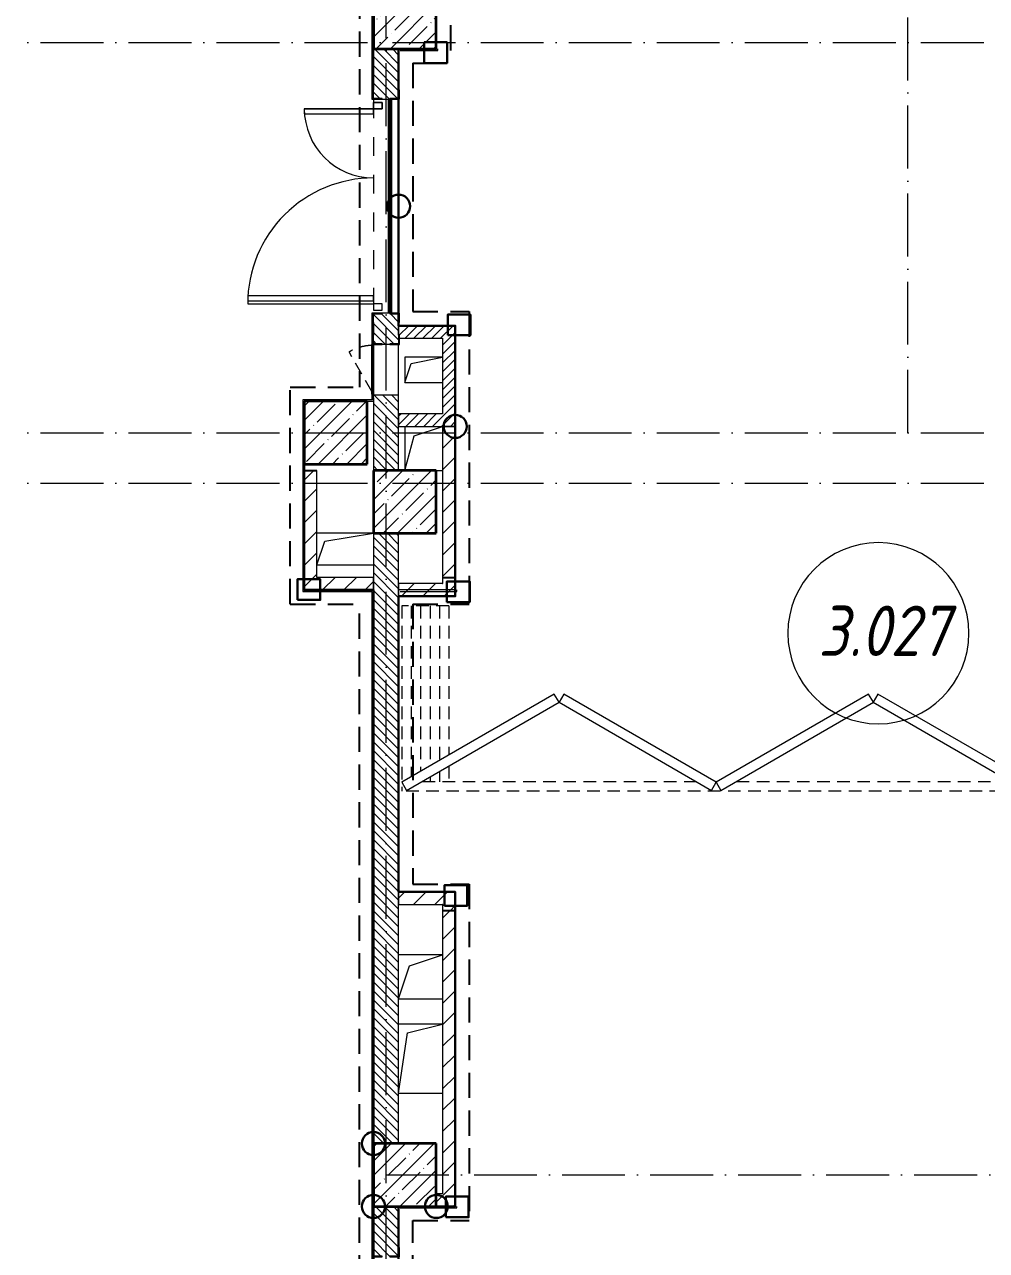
# Model space of a CAD drawing. Header units: millimetres. Extents: x -213536 to 1564669, y -45299 to 942238.
# Drawn here: x 523517 to 531167, y 463785 to 473529 of the extents above; entities that cross this region are included whole.
import ezdxf

# ---------------------------------------------------------------- set-up
doc = ezdxf.new("R2010")
doc.units = ezdxf.units.MM
for name, pattern in [('200_ШТРИХ__ш1_п0_6_', [160, 100, -60]), ('200_ШТРИХ_ш1п0_6_', [160, 100, -60]), ('50_200_ШТРИХ_1Т_ш5_п1_п1_', [700, 500, -100, 0, -100]), ('Штрих короткий', [300, 150, -150]), ('Штриховая _2 мм - 1 мм_', [300, 200, -100])]:
    doc.linetypes.add(name, pattern=pattern)
for name, color, linetype, lineweight in [('0-1', 7, 'Continuous', 5), ('0-2', 7, 'Continuous', 9), ('2) ПГП 4м', 4, 'Continuous', 30), ('2.2) ПГП двери 2.4 -', 134, 'Continuous', 60), ('3) ЖБ 4м', 3, 'Continuous', 30), ('4) Метл уголки', 6, 'Continuous', 30), ('5) Швы', 2, 'Continuous', 30), ('Двери', 7, 'Continuous', 9), ('Каркас_Импост', 7, 'Continuous', 13), ('Марки помещений', 7, 'Continuous', 9), ('Несущие колонны', 7, 'Continuous', 9), ('Несущие колонны-1', 7, 'Continuous', 35), ('Обобщенные модели', 7, 'Continuous', 9), ('Окна', 7, 'Continuous', 9), ('Оси-2', 7, '50_200_ШТРИХ_1Т_ш5_п1_п1_', 9), ('Открывание в плане-1', 7, '200_ШТРИХ__ш1_п0_6_', 9), ('Открывание в плане-2', 7, '200_ШТРИХ_ш1п0_6_', 9), ('Перемычка-1', 7, 'Штрих короткий', 9), ('Стены', 7, 'Continuous', 9), ('Стены-1', 7, 'Continuous', 13), ('Штриховка разреза-1', 7, 'Continuous', 9), ('Элементы узлов', 7, 'Continuous', 9)]:
    doc.layers.add(name, color=color, linetype=linetype, lineweight=lineweight)
doc.layers.add('СТ-1_1', color=7, linetype='Штриховая _2 мм - 1 мм_', lineweight=90, true_color=0x888888)
doc.layers.get('0-2').off()
doc.styles.add('ISOCPEUR_I_2', font='isocpeui.ttf', dxfattribs={"width": 0.85, "height": 2.3})
pattern_1 = [(135, (0, 0), (-35.35534, -35.35534), [])]
pattern_2 = [(45, (0, 0), (-35.35534, 35.35534), [])]
pattern_3 = [(45, (0, 0), (-84.85281, 84.85281), [])]

# ---------------------------------------------------------------- blocks, each defined once
blk = doc.blocks.new('Ось 3 этаж')
at = {"layer": 'Оси-2'}
for p, q in [((526392.1, 423014.8), (526392.1, 477896.8)), ((530542.1, 470285.4), (530542.1, 477896.8)), ((507542.1, 473385.4), (535630.4, 473385.4)), ((507542.1, 470285.4), (535630.4, 470285.4)), ((507542.1, 469885.4), (536900.4, 469885.4)), ((526392.1, 464385.4), (536900.4, 464385.4))]:
    blk.add_line(p, q, dxfattribs=at)
blk = doc.blocks.new('BSC_Колонна _Прямоугольная - 500х500-V30-АИ2_03_План отделки стен 3-го этажа _Часть 2_')
at = {"layer": 'Несущие колонны'}
h = blk.add_hatch(dxfattribs=at)
h.set_pattern_fill('FP_38', color=256, style=0, pattern_type=2)
h.set_pattern_definition([(45, (-95850, -39150), (-114.04925, 114.04925), []), (45, (-95735.95, -39150), (-114.04925, 114.04925), [201.613, -40.323, 3.353, -36.97])])
h.paths.add_polyline_path([(-250, -250), (250, -250), (250, 250), (-250, 250)], flags=0)
at = {"layer": 'Несущие колонны-1'}
for p, q in [((250, 250), (-250, 250)), ((-250, 250), (-250, -250)), ((250, -250), (250, 250)), ((-250, -250), (250, -250))]:
    blk.add_line(p, q, dxfattribs=at)
blk = doc.blocks.new('DOR__перегородка__Прямоугольная - Вн_ДПГ_7500х3300h-25989103-АИ2_03_План отделки стен 3-го этажа _Часть 2_')
at = {"layer": 'Каркас_Импост'}
for p, q in [((2462.7, -6.7), (1250.4, -706.9)), ((1287.9, -771.8), (2500.3, -71.7)), ((2500.3, -71.7), (2462.7, -6.7)), ((2538.4, -6.7), (2500.9, -71.7)), ((2500.9, -71.7), (3713.3, -771.8)), ((3750.8, -706.9), (2538.4, -6.7)), ((4962.1, -6.7), (3749.7, -706.9)), ((3787.3, -771.8), (4999.6, -71.7)), ((4999.6, -71.7), (4962.1, -6.7)), ((5036.7, -6.7), (4999.2, -71.7)), ((4999.2, -71.7), (6211.6, -771.8)), ((6249.1, -706.9), (5036.7, -6.7)), ((7461.4, -6.7), (6249.1, -706.9)), ((6286.6, -771.8), (7498.9, -71.7)), ((7498.9, -71.7), (7461.4, -6.7)), ((1250.4, -706.9), (1287.9, -771.8)), ((3713.3, -771.8), (3750.8, -706.9)), ((3749.7, -706.9), (3787.3, -771.8)), ((6211.6, -771.8), (6249.1, -706.9)), ((6249.1, -706.9), (6286.6, -771.8))]:
    blk.add_line(p, q, dxfattribs=at)
at = {"layer": 'Открывание в плане-1'}
for p, q in [((0, 0), (305, 0)), ((325, 0), (7500, 0)), ((0, -75), (0, 0)), ((0, -75), (305, -75)), ((325, -75), (2344.5, -75)), ((2494.5, -75), (2506.7, -75)), ((2656.7, -75), (4843.8, -75)), ((4993.8, -75), (5005, -75)), ((5155, -75), (7343.2, -75)), ((7125.2, -200.9), (7125.2, -75)), ((7200.2, -157.6), (7200.2, -75)), ((7275.2, -114.3), (7275.2, -75)), ((7493.2, -75), (7500, -75)), ((7500, -1474.2), (7500, 0)), ((7350.2, -1474.2), (7350.2, -157.6)), ((7425.2, -1474.2), (7425.2, -114.3)), ((7125.2, -1474.2), (7125.2, -287.5)), ((7200.2, -1474.2), (7200.2, -244.2)), ((7275.2, -1474.2), (7275.2, -200.9)), ((7125.2, -1474.2), (7500, -1474.2))]:
    blk.add_line(p, q, dxfattribs=at)
blk = doc.blocks.new('BSC_Колонна _Прямоугольная - 500х500-V140-АИ2_03_План отделки стен 3-го этажа _Часть 2_')
at = {"layer": 'Несущие колонны'}
h = blk.add_hatch(dxfattribs=at)
h.set_pattern_fill('FP_130', color=256, style=0, pattern_type=2)
h.set_pattern_definition([(45, (-95850, -48350), (-114.04925, 114.04925), []), (45, (-95735.95, -48350), (-114.04925, 114.04925), [201.613, -40.323, 3.353, -36.97])])
h.paths.add_polyline_path([(-250, -250), (250, -250), (250, 250), (-250, 250)], flags=0)
at = {"layer": 'Несущие колонны-1'}
for p, q in [((250, 250), (-250, 250)), ((-250, 250), (-250, -250)), ((250, -250), (250, 250)), ((-250, -250), (250, -250))]:
    blk.add_line(p, q, dxfattribs=at)
blk = doc.blocks.new('BSC_Колонна _Прямоугольная - 500х500-V142-АИ2_03_План отделки стен 3-го этажа _Часть 2_')
at = {"layer": 'Несущие колонны'}
h = blk.add_hatch(dxfattribs=at)
h.set_pattern_fill('FP_132', color=256, style=0, pattern_type=2)
h.set_pattern_definition([(45, (-95850, -44500), (-114.04925, 114.04925), []), (45, (-95735.95, -44500), (-114.04925, 114.04925), [201.613, -40.323, 3.353, -36.97])])
h.paths.add_polyline_path([(-250, -250), (250, -250), (250, 250), (-250, 250)], flags=0)
at = {"layer": 'Несущие колонны-1'}
for p, q in [((250, 250), (-250, 250)), ((-250, 250), (-250, -250)), ((250, -250), (250, 250)), ((-250, -250), (250, -250))]:
    blk.add_line(p, q, dxfattribs=at)
blk = doc.blocks.new('BSC_Колонна _Прямоугольная - 500х500-V147-АИ2_03_План отделки стен 3-го этажа _Часть 2_')
at = {"layer": 'Несущие колонны'}
h = blk.add_hatch(dxfattribs=at)
h.set_pattern_fill('FP_137', color=256, style=0, pattern_type=2)
h.set_pattern_definition([(45, (-95300, -45050), (-114.04925, 114.04925), []), (45, (-95185.95, -45050), (-114.04925, 114.04925), [201.613, -40.323, 3.353, -36.97])])
h.paths.add_polyline_path([(-250, -250), (250, -250), (250, 250), (-250, 250)], flags=0)
at = {"layer": 'Несущие колонны-1'}
for p, q in [((250, 250), (-250, 250)), ((-250, 250), (-250, -250)), ((250, -250), (250, 250)), ((-250, -250), (250, -250))]:
    blk.add_line(p, q, dxfattribs=at)
blk = doc.blocks.new('Проем_Дверь_Прямоугольный - 1700х2400h_дверные проемы-29805302-АИ2_03_План отделки стен 3-го этажа _Часть 2_')
at = {"layer": 'Перемычка-1'}
for p, q in [((850, 100), (-850, 100)), ((850, -100), (-850, -100))]:
    blk.add_line(p, q, dxfattribs=at)
blk = doc.blocks.new('Дверь_Витражная_СКБ_2Ст2 - ДВВ_ДАО_СОШ_Классы-V189-АИ2_03_План отделки стен 3-го этажа _Часть 2_')
at = {"layer": 'Двери'}
for p, q in [((-775, 1035), (-775, 35)), ((775, 585), (775, 35))]:
    blk.add_line(p, q, dxfattribs=at)
for centre, radius, start, end in [((-775, 35), 1000, 360, 90), ((775, 35), 550, 90, 180)]:
    blk.add_arc(centre, radius, start, end, dxfattribs=at)
at = {"layer": 'Элементы узлов'}
for p, q in [((-713, 1035), (-753, 1035)), ((-753, 1035), (-753, 35)), ((-713, 35), (-713, 1035)), ((775, 585), (735, 585)), ((735, 585), (735, 35)), ((775, 35), (775, 585)), ((-825, 35), (-825, -35)), ((-775, 35), (-825, 35)), ((-775, 35), (-825, 35)), ((-825, 35), (-825, -35)), ((-775, -35), (-775, 35)), ((-775, -35), (-775, 35)), ((-753, 35), (-713, 35)), ((735, 35), (775, 35)), ((775, -35), (775, 35)), ((775, 35), (825, 35)), ((775, 35), (775, -35)), ((825, 35), (775, 35)), ((825, 35), (825, -35)), ((825, -35), (825, 35)), ((-825, -35), (-775, -35)), ((-825, -35), (-775, -35)), ((825, -35), (775, -35)), ((775, -35), (825, -35))]:
    blk.add_line(p, q, dxfattribs=at)
blk = doc.blocks.new('Фахверк_СКБ_Уголок - 200_3960-28268576-АИ2_03_План отделки стен 3-го этажа _Часть 2_')
at = {"layer": 'Обобщенные модели'}
for p, q in [((200, 156), (125, 156)), ((125, 156), (125, 81)), ((131, 81), (131, 150)), ((131, 150), (200, 150)), ((200, 150), (200, 156)), ((125, 81), (131, 81)), ((131, 19), (125, 19)), ((125, 19), (125, -56)), ((131, -50), (131, 19)), ((125, -56), (200, -56)), ((200, -50), (131, -50)), ((200, -56), (200, -50))]:
    blk.add_line(p, q, dxfattribs=at)
blk = doc.blocks.new('154_Фахверк_СКБ_Швеллер - Тип_100_3960-28318856-АИ2_03_План отделки стен 3-го этажа _Часть 2_')
at = {"layer": 'Обобщенные модели'}
for p, q in [((175, 50), (125, 50)), ((125, 50), (125, -50)), ((128, 47), (175, 47)), ((128, -47), (128, 47)), ((175, 47), (175, 50)), ((125, -50), (175, -50)), ((175, -47), (128, -47)), ((175, -50), (175, -47))]:
    blk.add_line(p, q, dxfattribs=at)
blk = doc.blocks.new('AR_Отверстие Ниша - Лючок-32403213-АИ2_03_План отделки стен 3-го этажа _Часть 2_')
at = {"layer": 'Окна'}
for p, q in [((200, 100), (-200, 100)), ((200, -100), (200, 100)), ((-200, 31), (-200, -31)), ((-200, -100), (200, -100))]:
    blk.add_line(p, q, dxfattribs=at)
blk = doc.blocks.new('Л_Общий_Лючок - Лючок-V198-АИ2_03_План отделки стен 3-го этажа _Часть 2_')
at = {"layer": 'Окна'}
for p, q in [((400, 6), (-24, 6)), ((-24, 6), (-24, 0)), ((-24, 0), (0, 0))]:
    blk.add_line(p, q, dxfattribs=at)
at = {"layer": 'Открывание в плане-2'}
blk.add_line((26.8, 12), (342, 194), dxfattribs=at)
blk.add_arc((6, 0), 388, 1.78106, 30, dxfattribs=at)
blk = doc.blocks.new('AR_Отверстие прямоугольное _в плите_ - AR_Отверстие прямоугольное _в плите_-30423629-АИ2_03_План отделки стен 3-го этажа _Часть 2_')
at = {"layer": 'Обобщенные модели'}
for p, q in [((150, 100), (-150, 100)), ((-150, 100), (-150, -100)), ((-100, 50), (150, 100)), ((-150, -100), (-100, 50)), ((-150, -100), (150, -100))]:
    blk.add_line(p, q, dxfattribs=at)
blk = doc.blocks.new('AR_Отверстие прямоугольное _в плите_ - AR_Отверстие прямоугольное _в плите_-30552830-АИ2_03_План отделки стен 3-го этажа _Часть 2_')
at = {"layer": 'Обобщенные модели'}
for p, q in [((225, 125), (-225, 125)), ((-162.5, 62.5), (225, 125)), ((-225, -125), (-162.5, 62.5)), ((-225, -125), (225, -125))]:
    blk.add_line(p, q, dxfattribs=at)
blk = doc.blocks.new('AR_Отверстие прямоугольное _в плите_ - AR_Отверстие прямоугольное _в плите_-30552583-АИ2_03_План отделки стен 3-го этажа _Часть 2_')
at = {"layer": 'Обобщенные модели'}
for p, q in [((-150, 175), (-150, -175)), ((-150, -175), (-75, 100)), ((-75, 100), (150, 175)), ((100, -175), (150, -175))]:
    blk.add_line(p, q, dxfattribs=at)
blk = doc.blocks.new('AR_Отверстие прямоугольное _в плите_ - AR_Отверстие прямоугольное _в плите_-30552844-АИ2_03_План отделки стен 3-го этажа _Часть 2_')
at = {"layer": 'Обобщенные модели'}
for p, q in [((175, 175), (-175, 175)), ((-87.5, 87.5), (175, 175)), ((-175, -175), (-87.5, 87.5)), ((-175, -175), (175, -175))]:
    blk.add_line(p, q, dxfattribs=at)
blk = doc.blocks.new('AR_Отверстие прямоугольное _в плите_ - AR_Отверстие прямоугольное _в плите_-30552585-АИ2_03_План отделки стен 3-го этажа _Часть 2_')
at = {"layer": 'Обобщенные модели'}
for p, q in [((175, 275), (-175, 275)), ((-175, -275), (-105, 205)), ((-105, 205), (175, 275)), ((-175, -275), (175, -275))]:
    blk.add_line(p, q, dxfattribs=at)
blk = doc.blocks.new('154_Фахверк_СКБ_Швеллер - Тип_100_3960_зеркало-28515619-АИ2_03_План отделки стен 3-го этажа _Часть 2_')
at = {"layer": 'Обобщенные модели'}
for p, q in [((175, 50), (125, 50)), ((125, 50), (125, -50)), ((128, 47), (175, 47)), ((128, -47), (128, 47)), ((175, 47), (175, 50)), ((125, -50), (175, -50)), ((175, -47), (128, -47)), ((175, -50), (175, -47))]:
    blk.add_line(p, q, dxfattribs=at)
blk = doc.blocks.new('0125-Р-ОО-Ш2-АР-о_23_10_2024_rvt-1-АИ2_03_План отделки стен 3-го этажа _Часть 2_')
at = {"layer": 'Штриховка разреза-1'}
h = blk.add_hatch(dxfattribs=at)
h.set_pattern_fill('FP_1', color=256, style=0, pattern_type=2)
h.set_pattern_definition(pattern_1)
h.paths.add_polyline_path([(95665, 44750), (95800, 44750), (95800, 45350), (95600, 45350), (95600, 44750), (95624, 44750)], flags=0)
h.paths.add_polyline_path([(95669, 45750), (95731, 45750), (95731, 45756), (95800, 45756), (95800, 45994), (95731, 45994), (95731, 46000), (95669, 46000), (95669, 45994), (95600, 45994), (95600, 45756), (95669, 45756)], flags=0)
h.paths.add_polyline_path([(95731, 47700), (95731, 47706), (95800, 47706), (95800, 48100), (95600, 48100), (95600, 47706), (95669, 47706), (95669, 47700)], flags=0)
h = blk.add_hatch(dxfattribs=at)
h.set_pattern_fill('FP_92', color=256, style=0, pattern_type=2)
h.set_pattern_definition(pattern_2)
h.paths.add_polyline_path([(96250, 45800), (96250, 45900), (95800, 45900), (95800, 45825), (95806, 45825), (95806, 45800), (96150, 45800)], flags=0)
h = blk.add_hatch(dxfattribs=at)
h.set_pattern_fill('FP_92', color=256, style=0, pattern_type=2)
h.set_pattern_definition(pattern_2)
h.paths.add_polyline_path([(96250, 45200), (96250, 45800), (96150, 45800), (96150, 45200)], flags=0)
h = blk.add_hatch(dxfattribs=at)
h.set_pattern_fill('FP_92', color=256, style=0, pattern_type=2)
h.set_pattern_definition(pattern_2)
h.paths.add_polyline_path([(96250, 45100), (96250, 45200), (95800, 45200), (95800, 45100)], flags=0)
h = blk.add_hatch(dxfattribs=at)
h.set_pattern_fill('FP_3', color=256, style=0, pattern_type=2)
h.set_pattern_definition(pattern_3)
h.paths.add_polyline_path([(96247, 43850), (96247, 43897), (96153, 43897), (96153, 43850), (96200, 43850)], flags=0)
h.paths.add_polyline_path([(96247, 43900), (96250, 43900), (96250, 45100), (96150, 45100), (96150, 43900), (96153, 43900)], flags=0)
h = blk.add_hatch(dxfattribs=at)
h.set_pattern_fill('FP_3', color=256, style=0, pattern_type=2)
h.set_pattern_definition(pattern_3)
h.paths.add_polyline_path([(95150, 43800), (95150, 44700), (95147, 44700), (95147, 44747), (95053, 44747), (95053, 44700), (95050, 44700), (95050, 43800)], flags=0)
h = blk.add_hatch(dxfattribs=at)
h.set_pattern_fill('FP_1', color=256, style=0, pattern_type=2)
h.set_pattern_definition(pattern_1)
h.paths.add_polyline_path([(95600, 39400), (95800, 39400), (95800, 44250), (95600, 44250), (95600, 42063.2)], flags=0)
h = blk.add_hatch(dxfattribs=at)
h.set_pattern_fill('FP_3', color=256, style=0, pattern_type=2)
h.set_pattern_definition(pattern_3)
h.paths.add_polyline_path([(95600, 43800), (95600, 43900), (95150, 43900), (95150, 43800)], flags=0)
h = blk.add_hatch(dxfattribs=at)
h.set_pattern_fill('FP_3', color=256, style=0, pattern_type=2)
h.set_pattern_definition(pattern_3)
h.paths.add_polyline_path([(96250, 43750), (96250, 43850), (95800, 43850), (95800, 43750), (96153, 43750)], flags=0)
h = blk.add_hatch(dxfattribs=at)
h.set_pattern_fill('FP_3', color=256, style=0, pattern_type=2)
h.set_pattern_definition(pattern_3)
h.paths.add_polyline_path([(96150, 41300), (96150, 41400), (95800, 41400), (95800, 41300)], flags=0)
h = blk.add_hatch(dxfattribs=at)
h.set_pattern_fill('FP_3', color=256, style=0, pattern_type=2)
h.set_pattern_definition(pattern_3)
h.paths.add_polyline_path([(96250, 38900), (96250, 41250), (96150, 41250), (96150, 38900)], flags=0)
h.paths.add_polyline_path([(96247, 41253), (96247, 41300), (96250, 41300), (96250, 41400), (96150, 41400), (96150, 41300), (96153, 41300), (96153, 41253), (96243.9, 41253)], flags=0)
h = blk.add_hatch(dxfattribs=at)
h.set_pattern_fill('FP_3', color=256, style=0, pattern_type=2)
h.set_pattern_definition(pattern_3)
h.paths.add_polyline_path([(96150, 38900), (96150, 39000), (96100, 39000), (96100, 38900)], flags=0)
h = blk.add_hatch(dxfattribs=at)
h.set_pattern_fill('FP_1', color=256, style=0, pattern_type=2)
h.set_pattern_definition(pattern_1)
h.paths.add_polyline_path([(95600, 36400), (95800, 36400), (95800, 36794), (95731, 36794), (95731, 36800), (95669, 36800), (95669, 36794), (95600, 36794), (95600, 36725)], flags=0)
h.paths.add_polyline_path([(95669, 38500), (95731, 38500), (95731, 38506), (95800, 38506), (95800, 38900), (95600, 38900), (95600, 38506), (95669, 38506)], flags=0)
at = {"layer": 'Стены-1'}
for p, q in [((95600, 48100), (95600, 47775)), ((95800, 47775), (95800, 48100)), ((95669, 47700), (95731, 47700)), ((95731, 46000), (95669, 46000)), ((95600, 45925), (95600, 45825)), ((95800, 45825), (95800, 45925)), ((96250, 45900), (95800, 45900)), ((95800, 45900), (95800, 45825)), ((96250, 45800), (96250, 45900)), ((95806, 45800), (96150, 45800)), ((96150, 45800), (96150, 45200)), ((96250, 45200), (96250, 45800)), ((95600, 45326), (95600, 44750)), ((95800, 44750), (95800, 45350)), ((96150, 45200), (95800, 45200)), ((95800, 45200), (95800, 45100)), ((96250, 45100), (96250, 45200)), ((95800, 45100), (96250, 45100)), ((96250, 45100), (96150, 45100)), ((96150, 45100), (96150, 43900)), ((96250, 43900), (96250, 45100)), ((95050, 44700), (95050, 43800)), ((95150, 43900), (95150, 44700)), ((95600, 44250), (95600, 39400)), ((95800, 39400), (95800, 44250)), ((95600, 43900), (95150, 43900)), ((95600, 43800), (95600, 43900)), ((96150, 43850), (95800, 43850)), ((95800, 43850), (95800, 43750)), ((96250, 43750), (96250, 43850)), ((95050, 43800), (95150, 43800)), ((95150, 43800), (95600, 43800)), ((95800, 43750), (96250, 43750)), ((96150, 41400), (95800, 41400)), ((95800, 41400), (95800, 41300)), ((96250, 41400), (96150, 41400)), ((96250, 41300), (96250, 41400)), ((95800, 41300), (96150, 41300)), ((96150, 41250), (96150, 39000)), ((96250, 38900), (96250, 41250)), ((96150, 39000), (96100, 39000)), ((95600, 38900), (95600, 38575)), ((95800, 38575), (95800, 38900)), ((96100, 38900), (96150, 38900)), ((96150, 38900), (96250, 38900))]:
    blk.add_line(p, q, dxfattribs=at)
at = {"layer": '0-2'}
for name, p in [('BSC_Колонна _Прямоугольная - 500х500-V140-АИ2_03_План отделки стен 3-го этажа _Часть 2_', (95850, 48350)), ('AR_Отверстие прямоугольное _в плите_ - AR_Отверстие прямоугольное _в плите_-30423629-АИ2_03_План отделки стен 3-го этажа _Часть 2_', (96000, 45550)), ('BSC_Колонна _Прямоугольная - 500х500-V147-АИ2_03_План отделки стен 3-го этажа _Часть 2_', (95300, 45050)), ('AR_Отверстие прямоугольное _в плите_ - AR_Отверстие прямоугольное _в плите_-30552583-АИ2_03_План отделки стен 3-го этажа _Часть 2_', (96000, 44925)), ('BSC_Колонна _Прямоугольная - 500х500-V142-АИ2_03_План отделки стен 3-го этажа _Часть 2_', (95850, 44500)), ('AR_Отверстие прямоугольное _в плите_ - AR_Отверстие прямоугольное _в плите_-30552830-АИ2_03_План отделки стен 3-го этажа _Часть 2_', (95375, 44125)), ('AR_Отверстие прямоугольное _в плите_ - AR_Отверстие прямоугольное _в плите_-30552844-АИ2_03_План отделки стен 3-го этажа _Часть 2_', (95975, 40725)), ('AR_Отверстие прямоугольное _в плите_ - AR_Отверстие прямоугольное _в плите_-30552585-АИ2_03_План отделки стен 3-го этажа _Часть 2_', (95975, 40075)), ('BSC_Колонна _Прямоугольная - 500х500-V30-АИ2_03_План отделки стен 3-го этажа _Часть 2_', (95850, 39150))]:
    blk.add_blockref(name, p, dxfattribs=at)
for name, p, rotation in [('Фахверк_СКБ_Уголок - 200_3960-28268576-АИ2_03_План отделки стен 3-го этажа _Часть 2_', (95750, 47575), 89.9999999999999), ('Дверь_Витражная_СКБ_2Ст2 - ДВВ_ДАО_СОШ_Классы-V189-АИ2_03_План отделки стен 3-го этажа _Часть 2_', (95635, 46850), 89.9999999999978), ('Проем_Дверь_Прямоугольный - 1700х2400h_дверные проемы-29805302-АИ2_03_План отделки стен 3-го этажа _Часть 2_', (95700, 46850), 89.9999999999999), ('Фахверк_СКБ_Уголок - 200_3960-28268576-АИ2_03_План отделки стен 3-го этажа _Часть 2_', (95650, 46125), 269.9999999999999), ('Фахверк_СКБ_Уголок - 200_3960-28268576-АИ2_03_План отделки стен 3-го этажа _Часть 2_', (95750, 45625), 89.9999999999999), ('Л_Общий_Лючок - Лючок-V198-АИ2_03_План отделки стен 3-го этажа _Часть 2_', (95600, 45350), 89.9999999999999), ('AR_Отверстие Ниша - Лючок-32403213-АИ2_03_План отделки стен 3-го этажа _Часть 2_', (95700, 45550), 269.9999999999999), ('154_Фахверк_СКБ_Швеллер - Тип_100_3960-28318856-АИ2_03_План отделки стен 3-го этажа _Часть 2_', (95100, 44875), 270), ('154_Фахверк_СКБ_Швеллер - Тип_100_3960_зеркало-28515619-АИ2_03_План отделки стен 3-го этажа _Часть 2_', (96200, 44025), 269.9999999999966), ('DOR__перегородка__Прямоугольная - Вн_ДПГ_7500х3300h-25989103-АИ2_03_План отделки стен 3-го этажа _Часть 2_', (103325, 42200), 180), ('154_Фахверк_СКБ_Швеллер - Тип_100_3960_зеркало-28515619-АИ2_03_План отделки стен 3-го этажа _Часть 2_', (96200, 41125), 90), ('Фахверк_СКБ_Уголок - 200_3960-28268576-АИ2_03_План отделки стен 3-го этажа _Часть 2_', (95750, 38375), 89.9999999999999)]:
    blk.add_blockref(name, p, dxfattribs=dict(at, rotation=rotation))
blk = doc.blocks.new('AI_Марка_Помещение_х1__Общий_E___ISO-2_1K_ - Номер-16210215-АИ2_03_План отделки стен 3-го этажа _Часть 2_')
at = {"layer": 'Марки помещений'}
for start, end in [(360, 180), (180, 360)]:
    blk.add_arc((0.039, 0.312), 2.4, start, end, dxfattribs=at)
blk = doc.blocks.new('3этНиз')
at = {"layer": 'СТ-1_1', "lineweight": 25}
for p, q in [((526180.1, 473773.4), (526180.1, 470647.4)), ((526904.1, 473523.4), (526904.1, 473223.4)), ((526604.1, 473223.4), (526904.1, 473223.4)), ((526604.1, 473223.4), (526604.1, 471247.4)), ((526604.1, 471247.4), (527054.1, 471247.4)), ((527054.1, 471247.4), (527054.1, 468923.4)), ((525630.1, 470647.4), (526180.1, 470647.4)), ((525630.1, 468923.4), (525630.1, 470647.4)), ((525630.1, 468923.4), (526180.1, 468923.4)), ((526180.1, 452147.4), (526180.1, 468923.4)), ((526604.1, 468923.4), (527054.1, 468923.4)), ((526604.1, 468923.4), (526604.1, 466697.4)), ((526604.1, 466697.4), (527054.1, 466697.4)), ((527054.1, 466697.4), (527054.1, 464023.4)), ((526604.1, 464023.4), (527054.1, 464023.4)), ((526604.1, 461747.4), (526604.1, 464023.4))]:
    blk.add_line(p, q, dxfattribs=at)
at = {"layer": 'Стены'}
blk.add_line((526280.1, 470591.4), (526280.1, 470985.4), dxfattribs=at)
at = {"layer": 'Стены-1'}
for p, q in [((526280.1, 473873.4), (526280.1, 472935.4)), ((526292.1, 473010.4), (526292.1, 473335.4)), ((526492.1, 473335.4), (526492.1, 473323.4)), ((526504.1, 473323.4), (526804.1, 473323.4)), ((526804.1, 473323.4), (526804.1, 473335.4)), ((526280.1, 472935.4), (526286.1, 472935.4)), ((526280.1, 471235.4), (526280.1, 470985.4)), ((526286.1, 471235.4), (526280.1, 471235.4)), ((526292.1, 471060.4), (526292.1, 471160.4)), ((526280.1, 470985.4), (526286.1, 470985.4)), ((526280.1, 470547.4), (525730.1, 470547.4)), ((525730.1, 470547.4), (525730.1, 469023.4)), ((526280.1, 470591.4), (526280.1, 470547.4)), ((526286.1, 470591.4), (526280.1, 470591.4)), ((526292.1, 470535.4), (526292.1, 470561.4)), ((526242.1, 470535.4), (526292.1, 470535.4)), ((525742.1, 469985.4), (525742.1, 470035.4)), ((525742.1, 469035.4), (525742.1, 469935.4)), ((525730.1, 469023.4), (526280.1, 469023.4)), ((526292.1, 469035.4), (525742.1, 469035.4)), ((526280.1, 469023.4), (526280.1, 452034.4)), ((526292.1, 464635.4), (526292.1, 469035.4)), ((526942.1, 469035.4), (526492.1, 469035.4)), ((526492.1, 469035.4), (526492.1, 469023.4)), ((526504.1, 469023.4), (526954.1, 469023.4)), ((526954.1, 469023.4), (526954.1, 469035.4)), ((526292.1, 463810.4), (526292.1, 464135.4)), ((526492.1, 464135.4), (526492.1, 464123.4)), ((526504.1, 464123.4), (526954.1, 464123.4)), ((526942.1, 464135.4), (526792.1, 464135.4)), ((526954.1, 464123.4), (526954.1, 464135.4))]:
    blk.add_line(p, q, dxfattribs=at)
at = {"layer": '0-1'}
blk.add_blockref('0125-Р-ОО-Ш2-АР-о_23_10_2024_rvt-1-АИ2_03_План отделки стен 3-го этажа _Часть 2_', (430692.1, 425235.4), dxfattribs=at)
at = {"layer": 'Марки помещений', "color": 3, "xscale": 300, "yscale": 300, "zscale": 99.99999999999993}
blk.add_blockref('AI_Марка_Помещение_х1__Общий_E___ISO-2_1K_ - Номер-16210215-АИ2_03_План отделки стен 3-го этажа _Часть 2_', (530295.7, 468597.8), dxfattribs=at)
at = {"layer": 'Марки помещений', "color": 114, "true_color": 0x139b48, "insert": (529829.6, 468910.7), "char_height": 400, "width": 785.654, "attachment_point": 1, "style": 'ISOCPEUR_I_2'}
blk.add_mtext('3.027', dxfattribs=at)

msp = doc.modelspace()

# ---------------------------------------------------------------- linework, layer by layer
at = {"layer": '2) ПГП 4м'}
for points in [[(526792.1, 464135.4), (526942.1, 464135.4), (526942.1, 466635.4), (526492.1, 466635.4), (526492.1, 468985.4), (526942.1, 468985.4), (526942.1, 471135.4), (526492.1, 471135.4), (526492.1, 473335.4)], [(526292.1, 464635.4), (526292.1, 469035.4), (525742.1, 469035.4), (525742.1, 470035.4)], [(526292.1, 461635.4), (526292.1, 464135.4)], [(526492.1, 461635.4), (526492.1, 464135.4)]]:
    msp.add_lwpolyline(points, dxfattribs=at)
at = {"layer": '2.2) ПГП двери 2.4 -'}
msp.add_lwpolyline([(526423.1, 472935.4), (526423.1, 471235.4)], dxfattribs=at)
at = {"layer": '3) ЖБ 4м'}
for points in [[(526492.1, 473335.4), (526792.1, 473335.4), (526792.1, 473635.4)], [(526292.1, 464135.4), (526292.1, 464635.4)], [(526492.1, 464135.4), (526792.1, 464135.4)]]:
    msp.add_lwpolyline(points, dxfattribs=at)
at = {"layer": '4) Метл уголки'}
for points in [[(526696.4, 473223.4), (526877.7, 473223.4), (526877.7, 473388.2), (526696.4, 473388.2)], [(526882.4, 471059.4), (527063.7, 471059.4), (527063.7, 471224.2), (526882.4, 471224.2)], [(525688, 468955.8), (525869.3, 468955.8), (525869.3, 469120.6), (525688, 469120.6)], [(526876.6, 468938.7), (527057.9, 468938.7), (527057.9, 469103.4), (526876.6, 469103.4)], [(526857.2, 466525.3), (527038.4, 466525.3), (527038.4, 466690), (526857.2, 466690)], [(526867.1, 464049.5), (527048.4, 464049.5), (527048.4, 464214.2), (526867.1, 464214.2)]]:
    msp.add_lwpolyline(points, close=True, dxfattribs=at)
at = {"layer": '5) Швы'}
for centre in [(526492.1, 472085.4), (526942.1, 470335.4), (526292.1, 464635.4), (526292.1, 464135.4), (526792.1, 464135.4)]:
    msp.add_circle(centre, 91.6, dxfattribs=at)

# ---------------------------------------------------------------- block references
at = {"color": 5, "lineweight": 30}
msp.add_blockref('Ось 3 этаж', (0, 0), dxfattribs=at)
at = {"layer": '3) ЖБ 4м'}
msp.add_blockref('3этНиз', (0, 0), dxfattribs=at)

# ---------------------------------------------------------------- texts
at = {"layer": 'Марки помещений', "color": 114, "true_color": 0x139b48, "insert": (529830.4, 468910.7), "char_height": 400, "width": 785.654, "attachment_point": 1, "style": 'ISOCPEUR_I_2'}
msp.add_mtext('3.027', dxfattribs=at)

doc.saveas('drawing.dxf')
